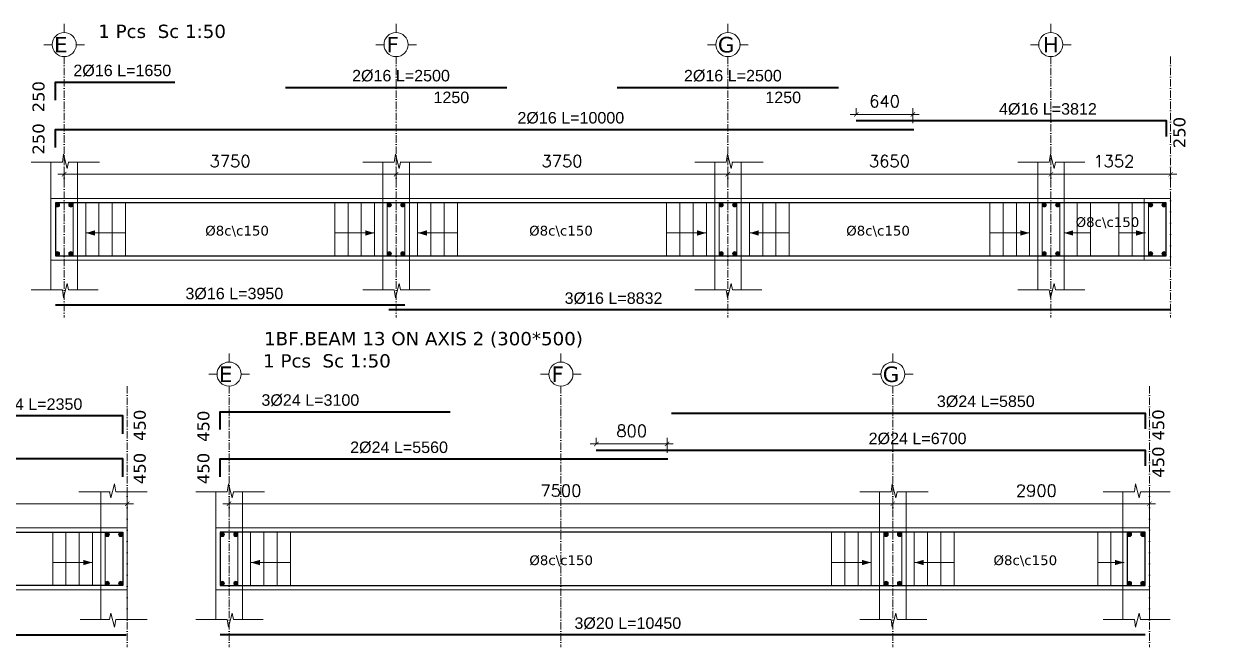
# Model space of a CAD drawing. Header units: inches. Extents: x -17020 to 43805, y -10194 to 123061.
# Drawn here: x -3643 to -2290, y 112484 to 113189 of the extents above; entities that cross this region are included whole.
import ezdxf

# ---------------------------------------------------------------- set-up
doc = ezdxf.new("R2010")
doc.units = ezdxf.units.IN
doc.header["$LTSCALE"] = 0.7
doc.header["$MEASUREMENT"] = 0
doc.linetypes.add('ACAD_ISO10W100', pattern=[18, 12, -3, 0, -3])
doc.layers.get('0').update_dxf_attribs({"lineweight": 13})
doc.layers.get('Defpoints').update_dxf_attribs({"lineweight": 5})
for name, color, linetype, lineweight in [('axis', 254, 'ACAD_ISO10W100', 9), ('BEAM FRAME', 5, 'Continuous', 18), ('COLUMN', 4, 'Continuous', 20), ('elevline', 30, 'Continuous', 20), ('FRAME 070', 5, 'Continuous', 60), ('hatch', 9, 'Continuous', 9), ('renforcment', 141, 'Continuous', 40), ('tex', 3, 'Continuous', 25), ('TEXT', 3, 'Continuous', 25), ('top rein. extension', 50, 'Continuous', 20), ('top renforcment', 7, 'Continuous', 40)]:
    doc.layers.add(name, color=color, linetype=linetype, lineweight=lineweight)
doc.styles.add('100', font='romans.shx', dxfattribs={"height": 13.5})
doc.styles.add('romanc', font='verdana.ttf', dxfattribs={"height": 250})
doc.styles.get("Standard").update_dxf_attribs({"font": 'arial.ttf', "height": 13})
doc.dimstyles.new('100', dxfattribs={"dimtxt": 13.5, "dimasz": 5, "dimexe": 7, "dimexo": 7, "dimgap": 8, "dimtad": 1, "dimdec": 0, "dimlfac": 10, "dimzin": 4, "dimdsep": 46, "dimtxsty": '100', "dimblk": 'ARCHTICK', "dimcen": 0.09, "dimdle": 7, "dimclrd": 1, "dimclre": 8, "dimclrt": 2, "dimadec": 0, "dimazin": 1, "dimtfac": 1, "dimtdec": 0, "dimtix": 1, "dimtofl": 0, "dimtmove": 0, "dimatfit": 3, "dimldrblk": 'ARCHTICK', "dimfxl": 0.18, "dimtolj": 1, "dimtzin": 0, "dimlwd": -1, "dimlwe": -1, "dimarcsym": 0})
doc.dimstyles.get("Standard").update_dxf_attribs({"dimtxt": 13, "dimasz": 5, "dimexe": 0.18, "dimexo": 0.0625, "dimgap": 6, "dimtad": 1, "dimdec": 0, "dimlfac": 10, "dimzin": 0, "dimdsep": 46, "dimtxsty": 'Standard', "dimblk": 'ARCHTICK', "dimcen": 0.09, "dimse1": 1, "dimse2": 1, "dimclrd": 1, "dimclre": 7, "dimclrt": 3, "dimadec": 0, "dimazin": 0, "dimtfac": 1, "dimtdec": 0, "dimtix": 1, "dimtofl": 0, "dimtmove": 0, "dimatfit": 3, "dimldrblk": 'ARCHTICK', "dimfxl": 1, "dimtolj": 1, "dimtzin": 0, "dimarcsym": 0})

# ---------------------------------------------------------------- blocks, each defined once
blk = doc.blocks.new('*D1559')
at = {"layer": 'Defpoints', "color": 0, "transparency": 16777216}
for p in [(-3637.4, 113069.2, -0.5), (-3637.4, 113069.2), (-2637.4, 113069.2, -167.8)]:
    blk.add_point(p, dxfattribs=at)
at = {"layer": 'TEXT', "color": 3, "transparency": 16777216, "insert": (-3024.9, 113082.2), "char_height": 13, "attachment_point": 5}
blk.add_mtext('\\A1;2%%C16 L=10000', dxfattribs=at)
blk = doc.blocks.new('_ArchTick')
at = {"color": 0, "linetype": 'ByBlock', "lineweight": 0, "const_width": 0.15}
blk.add_lwpolyline([(-0.5, -0.5), (0.5, 0.5)], dxfattribs=at)
blk = doc.blocks.new('*D1560')
at = {"color": 1, "transparency": 16777216}
blk.add_line((-2854.4, 113018.6), (-2475.4, 113018.6), dxfattribs=at)
at = {"color": 8, "transparency": 16777216}
for p, q in [((-2847.4, 113012.3), (-2847.4, 113025.6)), ((-2482.4, 113012.6), (-2482.4, 113025.6))]:
    blk.add_line(p, q, dxfattribs=at)
at = {"layer": 'Defpoints', "color": 0, "transparency": 16777216}
for p in [(-2482.4, 113018.6), (-2847.4, 113005.3), (-2482.4, 113005.6)]:
    blk.add_point(p, dxfattribs=at)
at = {"color": 1, "transparency": 16777216, "xscale": 5, "yscale": 5, "zscale": 5, "rotation": 180}
blk.add_blockref('_ArchTick', (-2847.4, 113018.6), dxfattribs=at)
at = {"color": 1, "transparency": 16777216, "xscale": 5, "yscale": 5, "zscale": 5}
blk.add_blockref('_ArchTick', (-2482.4, 113018.6), dxfattribs=at)
at = {"color": 2, "transparency": 16777216, "insert": (-2664.9, 113033.4), "char_height": 13.5, "attachment_point": 5, "style": '100'}
blk.add_mtext('\\A1;3650', dxfattribs=at)
blk = doc.blocks.new('*D1561')
at = {"layer": 'Defpoints', "color": 0, "transparency": 16777216}
for p in [(-2702.4, 113079.2, -157.8), (-2702.4, 113079.2), (-2321.2, 113079.2, -218.5)]:
    blk.add_point(p, dxfattribs=at)
at = {"layer": 'TEXT', "color": 3, "transparency": 16777216, "insert": (-2485.8, 113092.2), "char_height": 13, "attachment_point": 5}
blk.add_mtext('\\A1;4%%C16 L=3812', dxfattribs=at)
blk = doc.blocks.new('*D1642')
at = {"color": 1, "transparency": 16777216}
blk.add_line((-2631.4, 113086.2), (-2709.4, 113086.2), dxfattribs=at)
at = {"color": 8, "transparency": 16777216}
for p, q in [((-2702.4, 113086.2), (-2702.4, 113093.2)), ((-2638.4, 113076.2), (-2638.4, 113093.2))]:
    blk.add_line(p, q, dxfattribs=at)
at = {"layer": 'Defpoints', "color": 0, "transparency": 16777216}
for p in [(-2702.4, 113086.2), (-2702.4, 113079.2), (-2638.4, 113069.2)]:
    blk.add_point(p, dxfattribs=at)
at = {"color": 1, "transparency": 16777216, "xscale": 5, "yscale": 5, "zscale": 5, "rotation": 180}
blk.add_blockref('_ArchTick', (-2702.4, 113086.2), dxfattribs=at)
at = {"color": 1, "transparency": 16777216, "xscale": 5, "yscale": 5, "zscale": 5}
blk.add_blockref('_ArchTick', (-2638.4, 113086.2), dxfattribs=at)
at = {"color": 2, "transparency": 16777216, "insert": (-2670.4, 113101), "char_height": 13.5, "attachment_point": 5, "style": '100'}
blk.add_mtext('\\A1;640', dxfattribs=at)
blk = doc.blocks.new('*D1562')
at = {"color": 1, "transparency": 16777216}
blk.add_line((-3215.4, 113018.6), (-3604.4, 113018.6), dxfattribs=at)
at = {"color": 8, "transparency": 16777216}
for p, q in [((-3597.4, 113009.7), (-3597.4, 113025.6)), ((-3222.4, 113012), (-3222.4, 113025.6))]:
    blk.add_line(p, q, dxfattribs=at)
at = {"layer": 'Defpoints', "color": 0, "transparency": 16777216}
for p in [(-3597.4, 113018.6), (-3597.4, 113002.7), (-3222.4, 113005)]:
    blk.add_point(p, dxfattribs=at)
at = {"color": 1, "transparency": 16777216, "xscale": 5, "yscale": 5, "zscale": 5, "rotation": 180}
blk.add_blockref('_ArchTick', (-3597.4, 113018.6), dxfattribs=at)
at = {"color": 1, "transparency": 16777216, "xscale": 5, "yscale": 5, "zscale": 5}
blk.add_blockref('_ArchTick', (-3222.4, 113018.6), dxfattribs=at)
at = {"color": 2, "transparency": 16777216, "insert": (-3409.9, 113033.4), "char_height": 13.5, "attachment_point": 5, "style": '100'}
blk.add_mtext('\\A1;3750', dxfattribs=at)
blk = doc.blocks.new('*D1563')
at = {"layer": 'Defpoints', "color": 0, "transparency": 16777216}
for p in [(-3637.4, 113122.7, -218.4), (-3637.4, 113122.7), (-3472.4, 113122.7, -217.9)]:
    blk.add_point(p, dxfattribs=at)
at = {"layer": 'TEXT', "color": 3, "transparency": 16777216, "insert": (-3531.7, 113135.7), "char_height": 13, "attachment_point": 5}
blk.add_mtext('\\A1;2%%C16 L=1650', dxfattribs=at)
blk = doc.blocks.new('*D1564')
at = {"layer": 'Defpoints', "color": 0, "transparency": 16777216}
for p in [(-3607.4, 112870.5, -13652.7), (-3212.4, 112870.5, -37100.9), (-3212.4, 112870.5)]:
    blk.add_point(p, dxfattribs=at)
at = {"layer": 'TEXT', "color": 3, "transparency": 16777216, "insert": (-3405.1, 112883.5), "char_height": 13, "attachment_point": 5}
blk.add_mtext('\\A1;3%%C16 L=3950', dxfattribs=at)
blk = doc.blocks.new('*D1565')
at = {"color": 1, "transparency": 16777216}
blk.add_line((-2340.2, 113018.6), (-2489.4, 113018.6), dxfattribs=at)
at = {"color": 8, "transparency": 16777216}
for p, q in [((-2482.4, 113012.5), (-2482.4, 113025.6)), ((-2347.2, 113012.3), (-2347.2, 113025.6))]:
    blk.add_line(p, q, dxfattribs=at)
at = {"layer": 'Defpoints', "color": 0, "transparency": 16777216}
for p in [(-2482.4, 113018.6), (-2482.4, 113005.5), (-2347.2, 113005.3)]:
    blk.add_point(p, dxfattribs=at)
at = {"color": 1, "transparency": 16777216, "xscale": 5, "yscale": 5, "zscale": 5, "rotation": 180}
blk.add_blockref('_ArchTick', (-2482.4, 113018.6), dxfattribs=at)
at = {"color": 1, "transparency": 16777216, "xscale": 5, "yscale": 5, "zscale": 5}
blk.add_blockref('_ArchTick', (-2347.2, 113018.6), dxfattribs=at)
at = {"color": 2, "transparency": 16777216, "insert": (-2411.3, 113033.4), "char_height": 13.5, "attachment_point": 5, "style": '100'}
blk.add_mtext('\\A1;1352', dxfattribs=at)
blk = doc.blocks.new('*D1566')
at = {"layer": 'Defpoints', "color": 0, "transparency": 16777216}
for p in [(-3230.4, 112865.3, -13652.7), (-2347.2, 112865.3, -37100.9), (-2347.2, 112865.3)]:
    blk.add_point(p, dxfattribs=at)
at = {"layer": 'TEXT', "color": 3, "transparency": 16777216, "insert": (-2976.6, 112878.3), "char_height": 13, "attachment_point": 5}
blk.add_mtext('\\A1;3%%C16 L=8832', dxfattribs=at)
blk = doc.blocks.new('*D1567')
at = {"color": 1, "transparency": 16777216}
blk.add_line((-2840.4, 113018.6), (-3229.4, 113018.6), dxfattribs=at)
at = {"color": 8, "transparency": 16777216}
for p, q in [((-3222.4, 113011.1), (-3222.4, 113025.6)), ((-2847.4, 113012.3), (-2847.4, 113025.6))]:
    blk.add_line(p, q, dxfattribs=at)
at = {"layer": 'Defpoints', "color": 0, "transparency": 16777216}
for p in [(-3222.4, 113018.6), (-3222.4, 113004.1), (-2847.4, 113005.3)]:
    blk.add_point(p, dxfattribs=at)
at = {"color": 1, "transparency": 16777216, "xscale": 5, "yscale": 5, "zscale": 5, "rotation": 180}
blk.add_blockref('_ArchTick', (-3222.4, 113018.6), dxfattribs=at)
at = {"color": 1, "transparency": 16777216, "xscale": 5, "yscale": 5, "zscale": 5}
blk.add_blockref('_ArchTick', (-2847.4, 113018.6), dxfattribs=at)
at = {"color": 2, "transparency": 16777216, "insert": (-3034.9, 113033.4), "char_height": 13.5, "attachment_point": 5, "style": '100'}
blk.add_mtext('\\A1;3750', dxfattribs=at)
blk = doc.blocks.new('*D1572')
at = {"layer": 'Defpoints', "color": 0, "transparency": 16777216}
for p in [(-2972.4, 113116.8, -203.1), (-2972.4, 113116.8), (-2722.4, 113116.8, -189.9)]:
    blk.add_point(p, dxfattribs=at)
at = {"layer": 'TEXT', "color": 3, "transparency": 16777216, "insert": (-2841.8, 113129.8), "char_height": 13, "attachment_point": 5}
blk.add_mtext('\\A1;2%%C16 L=2500', dxfattribs=at)
blk = doc.blocks.new('*D1573')
at = {"layer": 'Defpoints', "color": 0, "transparency": 16777216}
for p in [(-2847.4, 113115.2), (-2722.4, 113115.2), (-2722.4, 113092.8)]:
    blk.add_point(p, dxfattribs=at)
at = {"layer": 'TEXT', "color": 3, "transparency": 16777216, "insert": (-2784.9, 113105.4), "char_height": 13, "attachment_point": 5}
blk.add_mtext('\\A1;1250', dxfattribs=at)
blk = doc.blocks.new('*D1574')
at = {"layer": 'Defpoints', "color": 0, "transparency": 16777216}
for p in [(-3347.4, 113116.8, -203.1), (-3347.4, 113116.8), (-3097.4, 113116.8, -189.9)]:
    blk.add_point(p, dxfattribs=at)
at = {"layer": 'TEXT', "color": 3, "transparency": 16777216, "insert": (-3216.8, 113129.8), "char_height": 13, "attachment_point": 5}
blk.add_mtext('\\A1;2%%C16 L=2500', dxfattribs=at)
blk = doc.blocks.new('*D1575')
at = {"layer": 'Defpoints', "color": 0, "transparency": 16777216}
for p in [(-3222.4, 113115.2), (-3097.4, 113115.2), (-3097.4, 113092.8)]:
    blk.add_point(p, dxfattribs=at)
at = {"layer": 'TEXT', "color": 3, "transparency": 16777216, "insert": (-3159.9, 113105.4), "char_height": 13, "attachment_point": 5}
blk.add_mtext('\\A1;1250', dxfattribs=at)
blk = doc.blocks.new('*D1576')
at = {"layer": 'Defpoints', "color": 0, "transparency": 16777216}
for p in [(-4570.3, 112696.7, -167.8), (-3481.1, 112696.7, -218.4), (-3481.1, 112696.7)]:
    blk.add_point(p, dxfattribs=at)
at = {"layer": 'TEXT', "color": 3, "transparency": 16777216, "insert": (-3867.6, 112709.7), "char_height": 13, "attachment_point": 5}
blk.add_mtext('\\A1;3%%C24 L=10893', dxfattribs=at)
blk = doc.blocks.new('*D1579')
at = {"color": 8, "transparency": 16777216}
for p, q in [((-4102.4, 112639.5), (-4102.4, 112653.1)), ((-3526.1, 112637.2), (-3526.1, 112653.1))]:
    blk.add_line(p, q, dxfattribs=at)
at = {"color": 1, "transparency": 16777216}
blk.add_line((-4109.4, 112646.1), (-3519.1, 112646.1), dxfattribs=at)
at = {"layer": 'Defpoints', "color": 0, "transparency": 16777216}
for p in [(-3526.1, 112646.1), (-4102.4, 112632.5), (-3526.1, 112630.2)]:
    blk.add_point(p, dxfattribs=at)
at = {"color": 1, "transparency": 16777216, "xscale": 5, "yscale": 5, "zscale": 5, "rotation": 180}
blk.add_blockref('_ArchTick', (-4102.4, 112646.1), dxfattribs=at)
at = {"color": 1, "transparency": 16777216, "xscale": 5, "yscale": 5, "zscale": 5}
blk.add_blockref('_ArchTick', (-3526.1, 112646.1), dxfattribs=at)
at = {"color": 2, "transparency": 16777216, "insert": (-3841.2, 112660.9), "char_height": 13.5, "attachment_point": 5, "style": '100'}
blk.add_mtext('\\A1;5763', dxfattribs=at)
blk = doc.blocks.new('*D1580')
at = {"layer": 'Defpoints', "color": 0, "transparency": 16777216}
for p in [(-4112.4, 112497.9, -37100.9), (-4112.4, 112497.9), (-3527.4, 112497.9, -13870.6)]:
    blk.add_point(p, dxfattribs=at)
at = {"layer": 'TEXT', "color": 3, "transparency": 16777216, "insert": (-3832.5, 112510.9), "char_height": 13, "attachment_point": 5}
blk.add_mtext('\\A1;3%%C20 L=5850', dxfattribs=at)
blk = doc.blocks.new('*D1583')
at = {"layer": 'Defpoints', "color": 0, "transparency": 16777216}
for p in [(-3471.1, 112696.7, -0.5), (-3471.1, 112696.7), (-2915.1, 112696.7, -167.8)]:
    blk.add_point(p, dxfattribs=at)
at = {"layer": 'TEXT', "color": 3, "transparency": 16777216, "insert": (-3219, 112709.7), "char_height": 13, "attachment_point": 5}
blk.add_mtext('\\A1;2%%C24 L=5560', dxfattribs=at)
blk = doc.blocks.new('*D1584')
at = {"color": 8, "transparency": 16777216}
for p, q in [((-2661.1, 112639.8), (-2661.1, 112653.1)), ((-2371.1, 112640.1), (-2371.1, 112653.1))]:
    blk.add_line(p, q, dxfattribs=at)
at = {"color": 1, "transparency": 16777216}
blk.add_line((-2668.1, 112646.1), (-2364.1, 112646.1), dxfattribs=at)
at = {"layer": 'Defpoints', "color": 0, "transparency": 16777216}
for p in [(-2371.1, 112646.1), (-2661.1, 112632.8), (-2371.1, 112633.1, 217.9)]:
    blk.add_point(p, dxfattribs=at)
at = {"color": 1, "transparency": 16777216, "xscale": 5, "yscale": 5, "zscale": 5, "rotation": 180}
blk.add_blockref('_ArchTick', (-2661.1, 112646.1), dxfattribs=at)
at = {"color": 1, "transparency": 16777216, "xscale": 5, "yscale": 5, "zscale": 5}
blk.add_blockref('_ArchTick', (-2371.1, 112646.1), dxfattribs=at)
at = {"color": 2, "transparency": 16777216, "insert": (-2498.9, 112660.9), "char_height": 13.5, "attachment_point": 5, "style": '100'}
blk.add_mtext('\\A1;2900', dxfattribs=at)
blk = doc.blocks.new('*D1585')
at = {"layer": 'Defpoints', "color": 0, "transparency": 16777216}
for p in [(-2996.1, 112706.7, -157.8), (-2996.1, 112706.7), (-2326.1, 112706.7, -218.5)]:
    blk.add_point(p, dxfattribs=at)
at = {"layer": 'TEXT', "color": 3, "transparency": 16777216, "insert": (-2633.1, 112719.7), "char_height": 13, "attachment_point": 5}
blk.add_mtext('\\A1;2%%C24 L=6700', dxfattribs=at)
blk = doc.blocks.new('*D1644')
at = {"color": 8, "transparency": 16777216}
for p, q in [((-2996.1, 112713.7), (-2996.1, 112720.7)), ((-2916.1, 112703.7), (-2916.1, 112720.7))]:
    blk.add_line(p, q, dxfattribs=at)
at = {"color": 1, "transparency": 16777216}
blk.add_line((-2909.1, 112713.7), (-3003.1, 112713.7), dxfattribs=at)
at = {"layer": 'Defpoints', "color": 0, "transparency": 16777216}
for p in [(-2996.1, 112713.7), (-2996.1, 112706.7), (-2916.1, 112696.7)]:
    blk.add_point(p, dxfattribs=at)
at = {"color": 1, "transparency": 16777216, "xscale": 5, "yscale": 5, "zscale": 5, "rotation": 180}
blk.add_blockref('_ArchTick', (-2996.1, 112713.7), dxfattribs=at)
at = {"color": 1, "transparency": 16777216, "xscale": 5, "yscale": 5, "zscale": 5}
blk.add_blockref('_ArchTick', (-2916.1, 112713.7), dxfattribs=at)
at = {"color": 2, "transparency": 16777216, "insert": (-2956.1, 112728.4), "char_height": 13.5, "attachment_point": 5, "style": '100'}
blk.add_mtext('\\A1;800', dxfattribs=at)
blk = doc.blocks.new('*D1586')
at = {"color": 8, "transparency": 16777216}
for p, q in [((-3411.1, 112637.2), (-3411.1, 112653.1)), ((-2661.1, 112641.8), (-2661.1, 112653.1))]:
    blk.add_line(p, q, dxfattribs=at)
at = {"color": 1, "transparency": 16777216}
blk.add_line((-2654.1, 112646.1), (-3418.1, 112646.1), dxfattribs=at)
at = {"layer": 'Defpoints', "color": 0, "transparency": 16777216}
for p in [(-3411.1, 112646.1), (-3411.1, 112630.2), (-2661.1, 112634.8)]:
    blk.add_point(p, dxfattribs=at)
at = {"color": 1, "transparency": 16777216, "xscale": 5, "yscale": 5, "zscale": 5, "rotation": 180}
blk.add_blockref('_ArchTick', (-3411.1, 112646.1), dxfattribs=at)
at = {"color": 1, "transparency": 16777216, "xscale": 5, "yscale": 5, "zscale": 5}
blk.add_blockref('_ArchTick', (-2661.1, 112646.1), dxfattribs=at)
at = {"color": 2, "transparency": 16777216, "insert": (-3036.1, 112660.9), "char_height": 13.5, "attachment_point": 5, "style": '100'}
blk.add_mtext('\\A1;7500', dxfattribs=at)
blk = doc.blocks.new('*D1587')
at = {"layer": 'Defpoints', "color": 0, "transparency": 16777216}
for p in [(-3471.1, 112750.1, -218.4), (-3471.1, 112750.1), (-3161.1, 112750.1, -217.9)]:
    blk.add_point(p, dxfattribs=at)
at = {"layer": 'TEXT', "color": 3, "transparency": 16777216, "insert": (-3319.2, 112763.1), "char_height": 13, "attachment_point": 5}
blk.add_mtext('\\A1;3%%C24 L=3100', dxfattribs=at)
blk = doc.blocks.new('*D1588')
at = {"layer": 'Defpoints', "color": 0, "transparency": 16777216}
for p in [(-3421.1, 112497.9, -13652.7), (-2376.1, 112497.9, -37100.9), (-2376.1, 112497.9)]:
    blk.add_point(p, dxfattribs=at)
at = {"layer": 'TEXT', "color": 3, "transparency": 16777216, "insert": (-2960.5, 112510.9), "char_height": 13, "attachment_point": 5}
blk.add_mtext('\\A1;3%%C20 L=10450', dxfattribs=at)
blk = doc.blocks.new('*D1592')
at = {"layer": 'Defpoints', "color": 0, "transparency": 16777216}
for p in [(-2911.1, 112748.7, -157.8), (-2911.1, 112748.7), (-2326.1, 112748.7, -218.5)]:
    blk.add_point(p, dxfattribs=at)
at = {"layer": 'TEXT', "color": 3, "transparency": 16777216, "insert": (-2556, 112761.7), "char_height": 13, "attachment_point": 5}
blk.add_mtext('\\A1;3%%C24 L=5850', dxfattribs=at)
blk = doc.blocks.new('*D1639')
at = {"layer": 'Defpoints', "color": 0, "transparency": 16777216}
for p in [(-2309.5, 112690.4, -440.4), (-1530.5, 112690.4, 264.3), (-1530.5, 112690.4)]:
    blk.add_point(p, dxfattribs=at)
at = {"layer": 'TEXT', "color": 3, "transparency": 16777216, "insert": (-2052, 112703.4), "char_height": 13, "attachment_point": 5}
blk.add_mtext('\\A1;2%%C16 L=7790', dxfattribs=at)
blk = doc.blocks.new('*D1655')
at = {"layer": 'Defpoints', "color": 0, "transparency": 16777216}
for p in [(-3716.1, 112745.5, -207.5), (-3481.1, 112745.5, -218.4), (-3481.1, 112745.5)]:
    blk.add_point(p, dxfattribs=at)
at = {"layer": 'TEXT', "color": 3, "transparency": 16777216, "insert": (-3632.1, 112758.5), "char_height": 13, "attachment_point": 5}
blk.add_mtext('\\A1;1%%C24 L=2350', dxfattribs=at)
blk = doc.blocks.new('*D1667')
at = {"layer": 'Defpoints', "color": 0, "transparency": 16777216}
for p in [(-2309.5, 112737, -440.4), (-1766.1, 112737, -86.8), (-1766.1, 112737)]:
    blk.add_point(p, dxfattribs=at)
at = {"layer": 'TEXT', "color": 3, "transparency": 16777216, "insert": (-2066.6, 112750), "char_height": 13, "attachment_point": 5}
blk.add_mtext('\\A1;2%%C16 L=5434', dxfattribs=at)

msp = doc.modelspace()

# ---------------------------------------------------------------- hatches: boundary and pattern name
at = {"layer": 'elevline'}
for points in [[(-3602.6, 112983.96, 1), (-3607.35, 112983.96, 1)], [(-3592.11, 112983.96, -1), (-3587.35, 112983.96, -1)], [(-3227.6, 112983.96, 1), (-3232.35, 112983.96, 1)], [(-3217.11, 112983.96, -1), (-3212.35, 112983.96, -1)], [(-2852.6, 112983.96, 1), (-2857.35, 112983.96, 1)], [(-2842.11, 112983.96, -1), (-2837.35, 112983.96, -1)], [(-2487.6, 112983.96, 1), (-2492.35, 112983.96, 1)], [(-2477.11, 112983.96, -1), (-2472.35, 112983.96, -1)], [(-2367.42, 112983.96, 1), (-2372.18, 112983.96, 1)], [(-2356.94, 112983.96, -1), (-2352.18, 112983.96, -1)], [(-3602.6, 112928.72, -1), (-3607.35, 112928.72, -1)], [(-3592.11, 112928.72, 1), (-3587.35, 112928.72, 1)], [(-3227.6, 112928.72, -1), (-3232.35, 112928.72, -1)], [(-3217.11, 112928.72, 1), (-3212.35, 112928.72, 1)], [(-2852.6, 112928.72, -1), (-2857.35, 112928.72, -1)], [(-2842.11, 112928.72, 1), (-2837.35, 112928.72, 1)], [(-2487.6, 112928.72, -1), (-2492.35, 112928.72, -1)], [(-2477.11, 112928.72, 1), (-2472.35, 112928.72, 1)], [(-2367.42, 112928.72, -1), (-2372.18, 112928.72, -1)], [(-2356.94, 112928.72, 1), (-2352.18, 112928.72, 1)], [(-3546.31, 112611.44, 1), (-3551.06, 112611.44, 1)], [(-3535.82, 112611.44, -1), (-3531.06, 112611.44, -1)], [(-3416.31, 112611.44, 1), (-3421.06, 112611.44, 1)], [(-3405.82, 112611.44, -1), (-3401.06, 112611.44, -1)], [(-2666.31, 112611.44, 1), (-2671.06, 112611.44, 1)], [(-2655.82, 112611.44, -1), (-2651.06, 112611.44, -1)], [(-2391.31, 112611.44, 1), (-2396.06, 112611.44, 1)], [(-2380.82, 112611.44, -1), (-2376.06, 112611.44, -1)], [(-3546.31, 112556.19, -1), (-3551.06, 112556.19, -1)], [(-3535.82, 112556.19, 1), (-3531.06, 112556.19, 1)], [(-3416.31, 112556.19, -1), (-3421.06, 112556.19, -1)], [(-3405.82, 112556.19, 1), (-3401.06, 112556.19, 1)], [(-2666.31, 112556.19, -1), (-2671.06, 112556.19, -1)], [(-2655.82, 112556.19, 1), (-2651.06, 112556.19, 1)], [(-2391.31, 112556.19, -1), (-2396.06, 112556.19, -1)], [(-2380.82, 112556.19, 1), (-2376.06, 112556.19, 1)]]:
    msp.add_hatch(color=256, dxfattribs=at).paths.add_polyline_path(points)

# ---------------------------------------------------------------- linework, layer by layer
at = {"layer": 'axis'}
for p, q in [((-3597.35, 113151.53, -217.91), (-3597.35, 112856.6, -217.91)), ((-3597.35, 113151.53, -217.91), (-3597.35, 112856.6, -217.91)), ((-3222.35, 113151.53, -217.91), (-3222.35, 112856.6, -217.91)), ((-2847.35, 113151.53, -217.91), (-2847.35, 112856.6, -217.91)), ((-2482.35, 113151.53, -217.91), (-2482.35, 112856.6, -217.91)), ((-2347.18, 113151.53, -217.91), (-2347.18, 112856.6, -217.91)), ((-3526.06, 112779.01, -435.81), (-3526.06, 112484.08, -435.81)), ((-3526.06, 112779.01, -435.81), (-3526.06, 112484.08, -435.81)), ((-3411.06, 112779.01, -217.91), (-3411.06, 112484.08, -217.91)), ((-3411.06, 112779.01, -217.91), (-3411.06, 112484.08, -217.91)), ((-3036.06, 112779.01, -217.91), (-3036.06, 112484.08, -217.91)), ((-2661.06, 112779.01, -217.91), (-2661.06, 112484.08, -217.91)), ((-2371.06, 112779.01, -217.91), (-2371.06, 112484.08, -217.91))]:
    msp.add_line(p, q, dxfattribs=at)
at = {"layer": 'BEAM FRAME'}
for points in [[(-3612.35, 112921.34), (-2347.18, 112921.34), (-2347.18, 112991.34), (-3612.35, 112991.34)], [(-3526.06, 112548.82), (-5447.35, 112548.82), (-5447.35, 112618.82), (-3526.06, 112618.82)], [(-3426.06, 112548.82), (-2371.06, 112548.82), (-2371.06, 112618.82), (-3426.06, 112618.82)]]:
    msp.add_lwpolyline(points, close=True, dxfattribs=at)
at = {"layer": 'COLUMN', "lineweight": 20}
for p, q in [((-3612.35, 113032.26), (-3612.35, 112991.34)), ((-3582.35, 113032.26), (-3582.35, 112991.34)), ((-3237.35, 113032.26), (-3237.35, 112991.34)), ((-3207.35, 113032.26), (-3207.35, 112991.34)), ((-2862.35, 113032.26), (-2862.35, 112991.34)), ((-2832.35, 113032.26), (-2832.35, 112991.34)), ((-2497.35, 113032.26), (-2497.35, 112991.34)), ((-2467.35, 113032.26), (-2467.35, 112991.34)), ((-3612.35, 112887.91), (-3612.35, 112921.34)), ((-3582.35, 112887.91), (-3582.35, 112921.34)), ((-3237.35, 112887.91), (-3237.35, 112921.34)), ((-3207.35, 112887.91), (-3207.35, 112921.34)), ((-2862.35, 112887.91), (-2862.35, 112921.34)), ((-2832.35, 112887.91), (-2832.35, 112921.34)), ((-2497.35, 112887.91), (-2497.35, 112921.34)), ((-2467.35, 112887.91), (-2467.35, 112921.34)), ((-3556.06, 112659.74, -217.91), (-3556.06, 112618.82, -217.91)), ((-3526.06, 112659.74, -217.91), (-3526.06, 112618.82, -217.91)), ((-3426.06, 112659.74), (-3426.06, 112618.82)), ((-3396.06, 112659.74), (-3396.06, 112618.82)), ((-2676.06, 112659.74), (-2676.06, 112618.82)), ((-2646.06, 112659.74), (-2646.06, 112618.82)), ((-2401.06, 112659.74), (-2401.06, 112618.82)), ((-2371.06, 112659.74), (-2371.06, 112618.82)), ((-3556.06, 112515.39, -217.91), (-3556.06, 112548.82, -217.91)), ((-3526.06, 112515.39, -217.91), (-3526.06, 112548.82, -217.91)), ((-3426.06, 112515.39), (-3426.06, 112548.82)), ((-3396.06, 112515.39), (-3396.06, 112548.82)), ((-2676.06, 112515.39), (-2676.06, 112548.82)), ((-2646.06, 112515.39), (-2646.06, 112548.82)), ((-2401.06, 112515.39), (-2401.06, 112548.82)), ((-2371.06, 112515.39), (-2371.06, 112548.82))]:
    msp.add_line(p, q, dxfattribs=at)
at = {"layer": 'elevline'}
for p, q in [((-3573.04, 112926.34, -217.91), (-3573.04, 112986.34, -217.91)), ((-3558.08, 112926.34, -217.91), (-3558.08, 112986.34, -217.91)), ((-3543.08, 112926.34, -217.91), (-3543.08, 112986.34, -217.91)), ((-3528.08, 112926.34, -217.91), (-3528.08, 112986.34, -217.91)), ((-3291.62, 112926.34, -217.91), (-3291.62, 112986.34, -217.91)), ((-3276.62, 112926.34, -217.91), (-3276.62, 112986.34, -217.91)), ((-3261.62, 112926.34, -217.91), (-3261.62, 112986.34, -217.91)), ((-3246.67, 112926.34, -217.91), (-3246.67, 112986.34, -217.91)), ((-3198.04, 112926.34, -217.91), (-3198.04, 112986.34, -217.91)), ((-3183.08, 112926.34, -217.91), (-3183.08, 112986.34, -217.91)), ((-3168.08, 112926.34, -217.91), (-3168.08, 112986.34, -217.91)), ((-3153.08, 112926.34, -217.91), (-3153.08, 112986.34, -217.91)), ((-2916.62, 112926.34, -217.91), (-2916.62, 112986.34, -217.91)), ((-2901.62, 112926.34, -217.91), (-2901.62, 112986.34, -217.91)), ((-2886.62, 112926.34, -217.91), (-2886.62, 112986.34, -217.91)), ((-2871.67, 112926.34, -217.91), (-2871.67, 112986.34, -217.91)), ((-2823.04, 112926.34, -217.91), (-2823.04, 112986.34, -217.91)), ((-2808.08, 112926.34, -217.91), (-2808.08, 112986.34, -217.91)), ((-2793.08, 112926.34, -217.91), (-2793.08, 112986.34, -217.91)), ((-2778.08, 112926.34, -217.91), (-2778.08, 112986.34, -217.91)), ((-2551.42, 112926.34, -217.91), (-2551.42, 112986.34, -217.91)), ((-2536.42, 112926.34, -217.91), (-2536.42, 112986.34, -217.91)), ((-2521.42, 112926.34, -217.91), (-2521.42, 112986.34, -217.91)), ((-2506.47, 112926.34, -217.91), (-2506.47, 112986.34, -217.91)), ((-2492.39, 112926.34, -217.91), (-2492.39, 112986.34, -217.91)), ((-2452.86, 112926.34, -217.91), (-2452.86, 112986.34, -217.91)), ((-2437.86, 112926.34, -217.91), (-2437.86, 112986.34, -217.91)), ((-2405.68, 112926.34, -217.91), (-2405.68, 112986.34, -217.91)), ((-2390.68, 112926.34, -217.91), (-2390.68, 112986.34, -217.91)), ((-2372.22, 112926.34, -217.91), (-2372.22, 112986.34, -217.91)), ((-3610.34, 112553.82, -435.81), (-3610.34, 112613.82, -435.81)), ((-3595.34, 112553.82, -435.81), (-3595.34, 112613.82, -435.81)), ((-3580.34, 112553.82, -435.81), (-3580.34, 112613.82, -435.81)), ((-3565.38, 112553.82, -435.81), (-3565.38, 112613.82, -435.81)), ((-3386.75, 112553.82, -217.91), (-3386.75, 112613.82, -217.91)), ((-3371.79, 112553.82, -217.91), (-3371.79, 112613.82, -217.91)), ((-3356.79, 112553.82, -217.91), (-3356.79, 112613.82, -217.91)), ((-3341.79, 112553.82, -217.91), (-3341.79, 112613.82, -217.91)), ((-2730.34, 112553.82, -217.91), (-2730.34, 112613.82, -217.91)), ((-2715.34, 112553.82, -217.91), (-2715.34, 112613.82, -217.91)), ((-2700.34, 112553.82, -217.91), (-2700.34, 112613.82, -217.91)), ((-2685.38, 112553.82, -217.91), (-2685.38, 112613.82, -217.91)), ((-2636.75, 112553.82, -217.91), (-2636.75, 112613.82, -217.91)), ((-2621.79, 112553.82, -217.91), (-2621.79, 112613.82, -217.91)), ((-2606.79, 112553.82, -217.91), (-2606.79, 112613.82, -217.91)), ((-2591.79, 112553.82, -217.91), (-2591.79, 112613.82, -217.91)), ((-2429.56, 112553.82, -217.91), (-2429.56, 112613.82, -217.91)), ((-2414.56, 112553.82, -217.91), (-2414.56, 112613.82, -217.91)), ((-2396.1, 112553.82, -217.91), (-2396.1, 112613.82, -217.91))]:
    msp.add_line(p, q, dxfattribs=at)
for centre in [(-3604.98, 112983.96, -217.91), (-3589.73, 112983.96, -217.91), (-3229.98, 112983.96, -217.91), (-3214.73, 112983.96, -217.91), (-2854.98, 112983.96, -217.91), (-2839.73, 112983.96, -217.91), (-2489.98, 112983.96, -217.91), (-2474.73, 112983.96, -217.91), (-2369.8, 112983.96, -217.91), (-2354.56, 112983.96, -217.91), (-3604.98, 112928.72, -217.91), (-3589.73, 112928.72, -217.91), (-3229.98, 112928.72, -217.91), (-3214.73, 112928.72, -217.91), (-2854.98, 112928.72, -217.91), (-2839.73, 112928.72, -217.91), (-2489.98, 112928.72, -217.91), (-2474.73, 112928.72, -217.91), (-2369.8, 112928.72, -217.91), (-2354.56, 112928.72, -217.91), (-3548.69, 112611.44, -435.81), (-3533.44, 112611.44, -435.81), (-3418.69, 112611.44, -217.91), (-3403.44, 112611.44, -217.91), (-2668.69, 112611.44, -217.91), (-2653.44, 112611.44, -217.91), (-2393.69, 112611.44, -217.91), (-2378.44, 112611.44, -217.91), (-3548.69, 112556.19, -435.81), (-3533.44, 112556.19, -435.81), (-3418.69, 112556.19, -217.91), (-3403.44, 112556.19, -217.91), (-2668.69, 112556.19, -217.91), (-2653.44, 112556.19, -217.91), (-2393.69, 112556.19, -217.91), (-2378.44, 112556.19, -217.91)]:
    msp.add_circle(centre, 2.38, dxfattribs=at)
at = {"layer": 'FRAME 070', "lineweight": 20}
for p, q in [((-3634.74, 113032.26), (-3599.39, 113032.26)), ((-3599.39, 113032.26), (-3598.04, 113041.27)), ((-3598.04, 113041.27), (-3593.85, 113025.19)), ((-3593.85, 113025.19), (-3592.35, 113032.26)), ((-3592.83, 113032.26), (-3557.47, 113032.26)), ((-3259.74, 113032.26), (-3224.39, 113032.26)), ((-3224.39, 113032.26), (-3223.04, 113041.27)), ((-3223.04, 113041.27), (-3218.85, 113025.19)), ((-3218.85, 113025.19), (-3217.35, 113032.26)), ((-3217.83, 113032.26), (-3182.47, 113032.26)), ((-2884.74, 113032.26), (-2849.39, 113032.26)), ((-2849.39, 113032.26), (-2848.04, 113041.27)), ((-2848.04, 113041.27), (-2843.85, 113025.19)), ((-2843.85, 113025.19), (-2842.35, 113032.26)), ((-2842.83, 113032.26), (-2807.47, 113032.26)), ((-2519.74, 113032.26), (-2484.39, 113032.26)), ((-2484.39, 113032.26), (-2483.04, 113041.27)), ((-2483.04, 113041.27), (-2478.85, 113025.19)), ((-2478.85, 113025.19), (-2477.35, 113032.26)), ((-2477.35, 113032.26), (-2443.96, 113032.26)), ((-3598.04, 112878.91), (-3593.85, 112894.99)), ((-3593.85, 112894.99), (-3592.35, 112887.91)), ((-3223.04, 112878.91), (-3218.85, 112894.99)), ((-3218.85, 112894.99), (-3217.35, 112887.91)), ((-2848.04, 112878.91), (-2843.85, 112894.99)), ((-2843.85, 112894.99), (-2842.35, 112887.91)), ((-2483.04, 112878.91), (-2478.85, 112894.99)), ((-2478.85, 112894.99), (-2477.35, 112887.91)), ((-3634.74, 112887.91), (-3599.39, 112887.91)), ((-3599.39, 112887.91), (-3598.04, 112878.91)), ((-3592.35, 112887.91), (-3558.96, 112887.91)), ((-3259.74, 112887.91), (-3224.39, 112887.91)), ((-3224.39, 112887.91), (-3223.04, 112878.91)), ((-3217.35, 112887.91), (-3183.96, 112887.91)), ((-2884.74, 112887.91), (-2849.39, 112887.91)), ((-2849.39, 112887.91), (-2848.04, 112878.91)), ((-2842.35, 112887.91), (-2808.96, 112887.91)), ((-2519.74, 112887.91), (-2484.39, 112887.91)), ((-2484.39, 112887.91), (-2483.04, 112878.91)), ((-2477.35, 112887.91), (-2443.96, 112887.91)), ((-3540.38, 112668.74, -217.91), (-3544.56, 112652.67, -217.91)), ((-3539.03, 112659.74, -217.91), (-3540.38, 112668.74, -217.91)), ((-3413.1, 112659.74), (-3411.75, 112668.74)), ((-3411.75, 112668.74), (-3407.56, 112652.67)), ((-2663.1, 112659.74), (-2661.75, 112668.74)), ((-2661.75, 112668.74), (-2657.56, 112652.67)), ((-2388.1, 112659.74), (-2386.75, 112668.74)), ((-2386.75, 112668.74), (-2382.56, 112652.67)), ((-3545.59, 112659.74, -217.91), (-3580.95, 112659.74, -217.91)), ((-3544.56, 112652.67, -217.91), (-3546.07, 112659.74, -217.91)), ((-3503.67, 112659.74, -217.91), (-3539.03, 112659.74, -217.91)), ((-3448.45, 112659.74), (-3413.1, 112659.74)), ((-3407.56, 112652.67), (-3406.06, 112659.74)), ((-3406.54, 112659.74), (-3371.18, 112659.74)), ((-2698.45, 112659.74), (-2663.1, 112659.74)), ((-2657.56, 112652.67), (-2656.06, 112659.74)), ((-2656.54, 112659.74), (-2621.18, 112659.74)), ((-2423.45, 112659.74), (-2388.1, 112659.74)), ((-2382.56, 112652.67), (-2381.06, 112659.74)), ((-2381.06, 112659.74), (-2347.67, 112659.74)), ((-3546.07, 112515.39, -217.91), (-3579.46, 112515.39, -217.91)), ((-3544.56, 112522.46, -217.91), (-3546.07, 112515.39, -217.91)), ((-3540.38, 112506.39, -217.91), (-3544.56, 112522.46, -217.91)), ((-3539.03, 112515.39, -217.91), (-3540.38, 112506.39, -217.91)), ((-3503.67, 112515.39, -217.91), (-3539.03, 112515.39, -217.91)), ((-3448.45, 112515.39), (-3413.1, 112515.39)), ((-3413.1, 112515.39), (-3411.75, 112506.39)), ((-3411.75, 112506.39), (-3407.56, 112522.46)), ((-3407.56, 112522.46), (-3406.06, 112515.39)), ((-3406.06, 112515.39), (-3372.67, 112515.39)), ((-2698.45, 112515.39), (-2663.1, 112515.39)), ((-2663.1, 112515.39), (-2661.75, 112506.39)), ((-2661.75, 112506.39), (-2657.56, 112522.46)), ((-2657.56, 112522.46), (-2656.06, 112515.39)), ((-2656.06, 112515.39), (-2622.67, 112515.39)), ((-2423.45, 112515.39), (-2388.1, 112515.39)), ((-2388.1, 112515.39), (-2386.75, 112506.39)), ((-2386.75, 112506.39), (-2382.56, 112522.46)), ((-2382.56, 112522.46), (-2381.06, 112515.39)), ((-2381.06, 112515.39), (-2347.67, 112515.39))]:
    msp.add_line(p, q, dxfattribs=at)
at = {"layer": 'FRAME 070', "lineweight": 15}
for points, elevation in [([(-3612.35, 112921.34), (-3582.35, 112921.34), (-3582.35, 112991.34), (-3612.35, 112991.34)], -217.91), ([(-3237.35, 112921.34), (-3207.35, 112921.34), (-3207.35, 112991.34), (-3237.35, 112991.34)], -217.91), ([(-2862.35, 112921.34), (-2832.35, 112921.34), (-2832.35, 112991.34), (-2862.35, 112991.34)], -217.91), ([(-2497.35, 112921.34), (-2467.35, 112921.34), (-2467.35, 112991.34), (-2497.35, 112991.34)], -217.91), ([(-2377.18, 112921.34), (-2347.18, 112921.34), (-2347.18, 112991.34), (-2377.18, 112991.34)], -217.91), ([(-3526.06, 112548.82), (-3556.06, 112548.82), (-3556.06, 112618.82), (-3526.06, 112618.82)], -435.81), ([(-3426.06, 112548.82), (-3396.06, 112548.82), (-3396.06, 112618.82), (-3426.06, 112618.82)], -217.91), ([(-2676.06, 112548.82), (-2646.06, 112548.82), (-2646.06, 112618.82), (-2676.06, 112618.82)], -217.91), ([(-2401.06, 112548.82), (-2371.06, 112548.82), (-2371.06, 112618.82), (-2401.06, 112618.82)], -217.91)]:
    msp.add_lwpolyline(points, close=True, dxfattribs=dict(at, elevation=elevation))
at = {"layer": 'hatch'}
for p, q in [((-3597.35, 113188.5, -217.91), (-3597.35, 113178.77, -217.91)), ((-3222.35, 113188.5, -217.91), (-3222.35, 113178.77, -217.91)), ((-2847.35, 113188.5, -217.91), (-2847.35, 113178.77, -217.91)), ((-2482.55, 113188.5, -217.91), (-2482.55, 113178.77, -217.91)), ((-3620.28, 113165.03, -217.91), (-3610.54, 113165.03, -217.91)), ((-3574.43, 113165.03, -217.91), (-3584.16, 113165.03, -217.91)), ((-3245.28, 113165.03, -217.91), (-3235.54, 113165.03, -217.91)), ((-3199.43, 113165.03, -217.91), (-3209.16, 113165.03, -217.91)), ((-2870.28, 113165.03, -217.91), (-2860.54, 113165.03, -217.91)), ((-2824.43, 113165.03, -217.91), (-2834.16, 113165.03, -217.91)), ((-2505.48, 113165.03, -217.91), (-2495.74, 113165.03, -217.91)), ((-2459.63, 113165.03, -217.91), (-2469.36, 113165.03, -217.91)), ((-3411.06, 112815.98, -217.91), (-3411.06, 112806.25, -217.91)), ((-3036.06, 112815.98, -217.91), (-3036.06, 112806.25, -217.91)), ((-2661.06, 112815.98, -217.91), (-2661.06, 112806.25, -217.91)), ((-3433.99, 112792.5, -217.91), (-3424.25, 112792.5, -217.91)), ((-3388.14, 112792.5, -217.91), (-3397.87, 112792.5, -217.91)), ((-3058.99, 112792.5, -217.91), (-3049.25, 112792.5, -217.91)), ((-3013.14, 112792.5, -217.91), (-3022.87, 112792.5, -217.91)), ((-2683.99, 112792.5, -217.91), (-2674.25, 112792.5, -217.91)), ((-2638.14, 112792.5, -217.91), (-2647.87, 112792.5, -217.91))]:
    msp.add_line(p, q, dxfattribs=at)
for centre in [(-3597.35, 113165.15, -217.91), (-3222.35, 113165.15, -217.91), (-2847.35, 113165.15, -217.91), (-2482.55, 113165.15, -217.91), (-3411.06, 112792.63, -217.91), (-3036.06, 112792.63, -217.91), (-2661.06, 112792.63, -217.91)]:
    msp.add_circle(centre, 13.62, dxfattribs=at)
at = {"layer": 'renforcment', "lineweight": -2}
for points in [[(-3607.35, 112926.34), (-2352.18, 112926.34), (-2352.18, 112986.34), (-3607.35, 112986.34)], [(-3531.06, 112553.82), (-5442.35, 112553.82), (-5442.35, 112613.82), (-3531.06, 112613.82)], [(-3421.06, 112553.82), (-2376.06, 112553.82), (-2376.06, 112613.82), (-3421.06, 112613.82)]]:
    msp.add_lwpolyline(points, close=True, dxfattribs=at)
at = {"layer": 'top rein. extension'}
for p, q in [((-3573.04, 112952.18, -217.91), (-3528.08, 112952.18, -217.91)), ((-3246.67, 112952.18, -217.91), (-3291.62, 112952.18, -217.91)), ((-3198.04, 112952.18, -217.91), (-3153.08, 112952.18, -217.91)), ((-2871.67, 112952.18, -217.91), (-2916.62, 112952.18, -217.91)), ((-2823.04, 112952.18, -217.91), (-2778.08, 112952.18, -217.91)), ((-2506.47, 112952.18, -217.91), (-2551.42, 112952.18, -217.91)), ((-2467.82, 112952.18, -217.91), (-2437.86, 112952.18, -217.91)), ((-2375.72, 112952.18, -217.91), (-2405.68, 112952.18, -217.91)), ((-3565.38, 112579.65, -435.81), (-3610.34, 112579.65, -435.81)), ((-3386.75, 112579.65, -217.91), (-3341.79, 112579.65, -217.91)), ((-2685.38, 112579.65, -217.91), (-2730.34, 112579.65, -217.91)), ((-2636.75, 112579.65, -217.91), (-2591.79, 112579.65, -217.91)), ((-2399.6, 112579.65, -217.91), (-2429.56, 112579.65, -217.91))]:
    msp.add_line(p, q, dxfattribs=at)
for points in [[(-3562.57, 112955.18, -217.91), (-3572.69, 112952.18, -217.91), (-3562.57, 112949.18, -217.91)], [(-3257.14, 112955.18, -217.91), (-3247.01, 112952.18, -217.91), (-3257.14, 112949.18, -217.91)], [(-3187.57, 112955.18, -217.91), (-3197.69, 112952.18, -217.91), (-3187.57, 112949.18, -217.91)], [(-2882.14, 112955.18, -217.91), (-2872.01, 112952.18, -217.91), (-2882.14, 112949.18, -217.91)], [(-2812.57, 112955.18, -217.91), (-2822.69, 112952.18, -217.91), (-2812.57, 112949.18, -217.91)], [(-2516.94, 112955.18, -217.91), (-2506.81, 112952.18, -217.91), (-2516.94, 112949.18, -217.91)], [(-2457.35, 112955.18, -217.91), (-2467.47, 112952.18, -217.91), (-2457.35, 112949.18, -217.91)], [(-2386.2, 112955.18, -217.91), (-2376.07, 112952.18, -217.91), (-2386.2, 112949.18, -217.91)], [(-3575.85, 112582.65, -435.81), (-3565.72, 112579.65, -435.81), (-3575.85, 112576.65, -435.81)], [(-3376.28, 112582.65, -217.91), (-3386.4, 112579.65, -217.91), (-3376.28, 112576.65, -217.91)], [(-2695.85, 112582.65, -217.91), (-2685.72, 112579.65, -217.91), (-2695.85, 112576.65, -217.91)], [(-2626.28, 112582.65, -217.91), (-2636.4, 112579.65, -217.91), (-2626.28, 112576.65, -217.91)], [(-2410.08, 112582.65, -217.91), (-2399.95, 112579.65, -217.91), (-2410.08, 112576.65, -217.91)]]:
    msp.add_solid(points, dxfattribs=at)
at = {"layer": 'top renforcment'}
for p, q in [((-3212.35, 112870.46, -217.91), (-3607.35, 112870.46, -217.91)), ((-2347.18, 112865.34, -217.91), (-3230.35, 112865.34, -217.91)), ((-4112.35, 112497.94, -217.91), (-3527.36, 112497.94, -435.81)), ((-2376.06, 112497.94, -217.91), (-3421.06, 112497.94, -217.91))]:
    msp.add_line(p, q, dxfattribs=at)
for points in [[(-3607.35, 113102.39), (-3607.35, 113122.67), (-3472.35, 113122.67)], [(-3421.06, 112729.87), (-3421.06, 112750.14), (-3161.06, 112750.14)]]:
    msp.add_lwpolyline(points, dxfattribs=at)
at = {"layer": 'top renforcment', "elevation": -217.91}
for points in [[(-3347.35, 113116.77), (-3097.35, 113116.77)], [(-2972.35, 113116.77), (-2722.35, 113116.77)], [(-3607.35, 113048.94), (-3607.35, 113069.21), (-2637.38, 113069.21)], [(-2702.38, 113079.21), (-2352.18, 113079.21), (-2352.18, 113061.32)], [(-3531.06, 112725.19), (-3531.06, 112745.46), (-3716.06, 112745.46)], [(-2911.06, 112748.66), (-2376.06, 112748.66), (-2376.06, 112730.77)], [(-2996.09, 112706.69), (-2376.06, 112706.69), (-2376.06, 112688.8)], [(-3531.06, 112676.42), (-3531.06, 112696.69), (-4570.33, 112696.69)], [(-3421.06, 112676.42), (-3421.06, 112696.69), (-2915.09, 112696.69)]]:
    msp.add_lwpolyline(points, dxfattribs=at)
at = {"layer": 'top renforcment', "lineweight": 15}
for points, elevation in [([(-3607.35, 112926.34), (-3587.35, 112926.34), (-3587.35, 112986.34), (-3607.35, 112986.34)], -217.91), ([(-3232.35, 112926.34), (-3212.35, 112926.34), (-3212.35, 112986.34), (-3232.35, 112986.34)], -217.91), ([(-2857.35, 112926.34), (-2837.35, 112926.34), (-2837.35, 112986.34), (-2857.35, 112986.34)], -217.91), ([(-2492.35, 112926.34), (-2472.35, 112926.34), (-2472.35, 112986.34), (-2492.35, 112986.34)], -217.91), ([(-2372.18, 112926.34), (-2352.18, 112926.34), (-2352.18, 112986.34), (-2372.18, 112986.34)], -217.91), ([(-3531.06, 112553.82), (-3551.06, 112553.82), (-3551.06, 112613.82), (-3531.06, 112613.82)], -435.81), ([(-3421.06, 112553.82), (-3401.06, 112553.82), (-3401.06, 112613.82), (-3421.06, 112613.82)], -217.91), ([(-2671.06, 112553.82), (-2651.06, 112553.82), (-2651.06, 112613.82), (-2671.06, 112613.82)], -217.91), ([(-2396.06, 112553.82), (-2376.06, 112553.82), (-2376.06, 112613.82), (-2396.06, 112613.82)], -217.91)]:
    msp.add_lwpolyline(points, close=True, dxfattribs=dict(at, elevation=elevation))

# ---------------------------------------------------------------- texts
at = {"layer": 'tex', "style": 'romanc'}
for p in [(-2454.52, 112958.99, -33654.09), (-3437.99, 112949.27, -33654.09), (-3072.01, 112949.27, -33654.09), (-2713.73, 112949.27, -33654.09), (-3071.77, 112576.75, -33654.09), (-2547.34, 112576.75, -33654.09)]:
    msp.add_text('%%C8c\\c150', height=11, dxfattribs=at).set_placement(p)
at = {"layer": 'TEXT', "style": 'romanc'}
for s, height, p in [('1 Pcs  Sc 1:50 ', 15, (-3558.86, 113172.66, -217.91)), ('E', 17.6, (-3608.83, 113156.23, -217.91)), ('F', 17.6, (-3233.07, 113156.23, -217.91)), ('G', 17.6, (-2858.76, 113156.23, -217.91)), ('H', 17.6, (-2491.58, 113156.23, -217.91)), ('1BF.BEAM 13 ON AXIS 2 (300*500)', 15, (-3371.55, 112825.24, -217.91)), ('1 Pcs  Sc 1:50 ', 15, (-3372.57, 112800.14, -217.91)), ('E', 17.6, (-3422.54, 112783.71, -217.91)), ('F', 17.6, (-3046.78, 112783.71, -217.91)), ('G', 17.6, (-2672.47, 112783.71, -217.91))]:
    msp.add_text(s, height=height, dxfattribs=at).set_placement(p)
for s, p in [('250', (-3619.64, 113088.55, -72739.24)), ('250', (-3619.64, 113040.85, -72739.24)), ('250', (-2330.5, 113048.04, -73392.95)), ('450', (-3505.28, 112717.1, -72957.14)), ('450', (-3433.35, 112716.02, -72739.24)), ('450', (-2354.39, 112717.48, -73392.95)), ('450', (-2354.39, 112675.52, -73392.95)), ('450', (-3505.28, 112668.33, -72957.14)), ('450', (-3433.35, 112668.33, -72739.24))]:
    msp.add_text(s, height=13.5, rotation=90, dxfattribs=at).set_placement(p)

# ---------------------------------------------------------------- dimensions: what is measured, and where the dimension line sits
for base, p1, p2, picture, middle in [((-2702.38, 113086.21, -217.91), (-2638.38, 113069.21, -217.91), (-2702.38, 113079.21, -217.91), '*D1642', (-2670.38, 113100.96, -217.91)), ((-2996.09, 112713.69, -217.91), (-2916.09, 112696.69, -217.91), (-2996.09, 112706.69, -217.91), '*D1644', (-2956.09, 112728.44, -217.91))]:
    dim = msp.add_linear_dim(base=base, p1=p1, p2=p2, dimstyle='100')
    dim.commit()
    dim.dimension.update_dxf_attribs({"geometry": picture, "text_midpoint": middle})
for base, p1, p2, picture, middle in [((-3597.35, 113018.63, -217.91), (-3222.35, 113005.04, -217.91), (-3597.35, 113002.72, -217.91), '*D1562', (-3409.85, 113018.63, -217.91)), ((-3222.35, 113018.63, -217.91), (-2847.35, 113005.29, -217.91), (-3222.35, 113004.06, -217.91), '*D1567', (-3034.85, 113018.63, -217.91)), ((-2482.35, 113018.63, -217.91), (-2347.18, 113005.31, -217.91), (-2482.35, 113005.52, -217.91), '*D1565', (-2411.27, 113018.63, -217.91)), ((-3411.06, 112646.11, -217.91), (-2661.06, 112634.84, -217.91), (-3411.06, 112630.2, -217.91), '*D1586', (-3036.06, 112646.11, -217.91))]:
    dim = msp.add_linear_dim(base=base, p1=p1, p2=p2, angle=180, dimstyle='100')
    dim.commit()
    dim.dimension.update_dxf_attribs({"geometry": picture, "text_midpoint": middle, "dimtype": 160})
for base, p1, p2, picture, middle in [((-2482.35, 113018.63, -217.91), (-2847.35, 113005.29, -217.91), (-2482.35, 113005.64, -217.91), '*D1560', (-2664.85, 113018.63, -217.91)), ((-3526.06, 112646.11, -217.91), (-4102.35, 112632.52, -217.91), (-3526.06, 112630.2, -217.91), '*D1579', (-3841.2, 112646.11, -217.91)), ((-2371.06, 112646.11, -217.91), (-2661.06, 112632.77, -217.91), (-2371.06, 112633.12), '*D1584', (-2498.86, 112646.11, -217.91))]:
    dim = msp.add_linear_dim(base=base, p1=p1, p2=p2, dimstyle='100')
    dim.commit()
    dim.dimension.update_dxf_attribs({"geometry": picture, "text_midpoint": middle, "dimtype": 160})
at = {"layer": 'TEXT'}
for base, p1, p2, angle, text, picture, middle in [((-3637.35, 113122.67), (-3472.35, 113122.67, -217.91), (-3637.35, 113122.67, -218.39), 180, '2%%C16 L=<>', '*D1563', (-3531.67, 113122.67)), ((-3347.35, 113116.77, -217.91), (-3097.35, 113116.77, -407.78), (-3347.35, 113116.77, -421.05), 180, '2%%C16 L=<>', '*D1574', (-3216.79, 113116.77, -217.91)), ((-2972.35, 113116.77, -217.91), (-2722.35, 113116.77, -407.78), (-2972.35, 113116.77, -421.05), 180, '2%%C16 L=<>', '*D1572', (-2841.79, 113116.77, -217.91)), ((-2702.38, 113079.21, -217.91), (-2321.18, 113079.21, -436.45), (-2702.38, 113079.21, -375.69), 180, '4%%C16 L=<>', '*D1561', (-2485.77, 113079.21, -217.91)), ((-3637.35, 113069.21, -217.91), (-2637.38, 113069.21, -385.67), (-3637.35, 113069.21, -218.39), 180, '2%%C16 L=<>', '*D1559', (-3024.88, 113069.21, -217.91)), ((-3212.35, 112870.46, 12149.06), (-3607.35, 112870.46, -1503.63), (-3212.35, 112870.46, -24951.83), 0, '3%%C16 L=<>', '*D1564', (-3405.05, 112870.46, 12149.06)), ((-2347.18, 112865.34, 12149.06), (-3230.35, 112865.34, -1503.63), (-2347.18, 112865.34, -24951.83), 0, '3%%C16 L=<>', '*D1566', (-2976.58, 112865.34, 12149.06)), ((-3481.06, 112745.46, -217.91), (-3716.06, 112745.46, -425.37), (-3481.06, 112745.46, -436.29), 0, '1%%C24 L=<>', '*D1655', (-3632.1, 112745.46, -217.91)), ((-3471.06, 112750.14), (-3161.06, 112750.14, -217.91), (-3471.06, 112750.14, -218.39), 180, '3%%C24 L=<>', '*D1587', (-3319.16, 112750.14)), ((-2911.06, 112748.66, -217.91), (-2326.06, 112748.66, -436.45), (-2911.06, 112748.66, -375.69), 180, '3%%C24 L=<>', '*D1592', (-2556.02, 112748.66, -217.91)), ((-1766.06, 112737.02), (-2309.46, 112737.02, -440.37), (-1766.06, 112737.02, -86.83), 0, '2%%C16 L=<>', '*D1667', (-2066.59, 112737.02)), ((-2996.09, 112706.69, -217.91), (-2326.06, 112706.69, -436.45), (-2996.09, 112706.69, -375.69), 180, '2%%C24 L=<>', '*D1585', (-2633.15, 112706.69, -217.91)), ((-3481.06, 112696.69, -217.91), (-4570.33, 112696.69, -385.67), (-3481.06, 112696.69, -436.29), 0, '3%%C24 L=<>', '*D1576', (-3867.65, 112696.69, -217.91)), ((-3471.06, 112696.69, -217.91), (-2915.09, 112696.69, -385.67), (-3471.06, 112696.69, -218.39), 180, '2%%C24 L=<>', '*D1583', (-3218.96, 112696.69, -217.91)), ((-1530.46, 112690.4), (-2309.46, 112690.4, -440.37), (-1530.46, 112690.4, 264.29), 0, '2%%C16 L=<>', '*D1639', (-2051.98, 112690.4)), ((-4112.35, 112497.94, 12149.06), (-3527.36, 112497.94, -1721.53), (-4112.35, 112497.94, -24951.83), 180, '3%%C20 L=<>', '*D1580', (-3832.49, 112497.94, 12149.06)), ((-2376.06, 112497.94, 12149.06), (-3421.06, 112497.94, -1503.63), (-2376.06, 112497.94, -24951.83), 0, '3%%C20 L=<>', '*D1588', (-2960.55, 112497.94, 12149.06))]:
    dim = msp.add_linear_dim(base=base, p1=p1, p2=p2, angle=angle, text=text, dimstyle='Standard', override={"dimsd1": 1, "dimsd2": 1, "dimfxl": 0.1, "dimfxlon": 1}, dxfattribs=at)
    dim.commit()
    dim.dimension.update_dxf_attribs({"geometry": picture, "text_midpoint": middle, "dimtype": 161})
for base, p1, p2, picture, middle in [((-3097.35, 113092.81, -217.91), (-3222.35, 113115.21, -217.91), (-3097.35, 113115.21, -217.91), '*D1575', (-3159.85, 113105.45, -217.91)), ((-2722.35, 113092.81, -217.91), (-2847.35, 113115.21, -217.91), (-2722.35, 113115.21, -217.91), '*D1573', (-2784.85, 113105.45, -217.91))]:
    dim = msp.add_linear_dim(base=base, p1=p1, p2=p2, dimstyle='Standard', override={"dimsd1": 1, "dimsd2": 1, "dimfxl": 0.1, "dimfxlon": 1}, dxfattribs=at)
    dim.commit()
    dim.dimension.update_dxf_attribs({"geometry": picture, "text_midpoint": middle})

doc.saveas('drawing.dxf')
